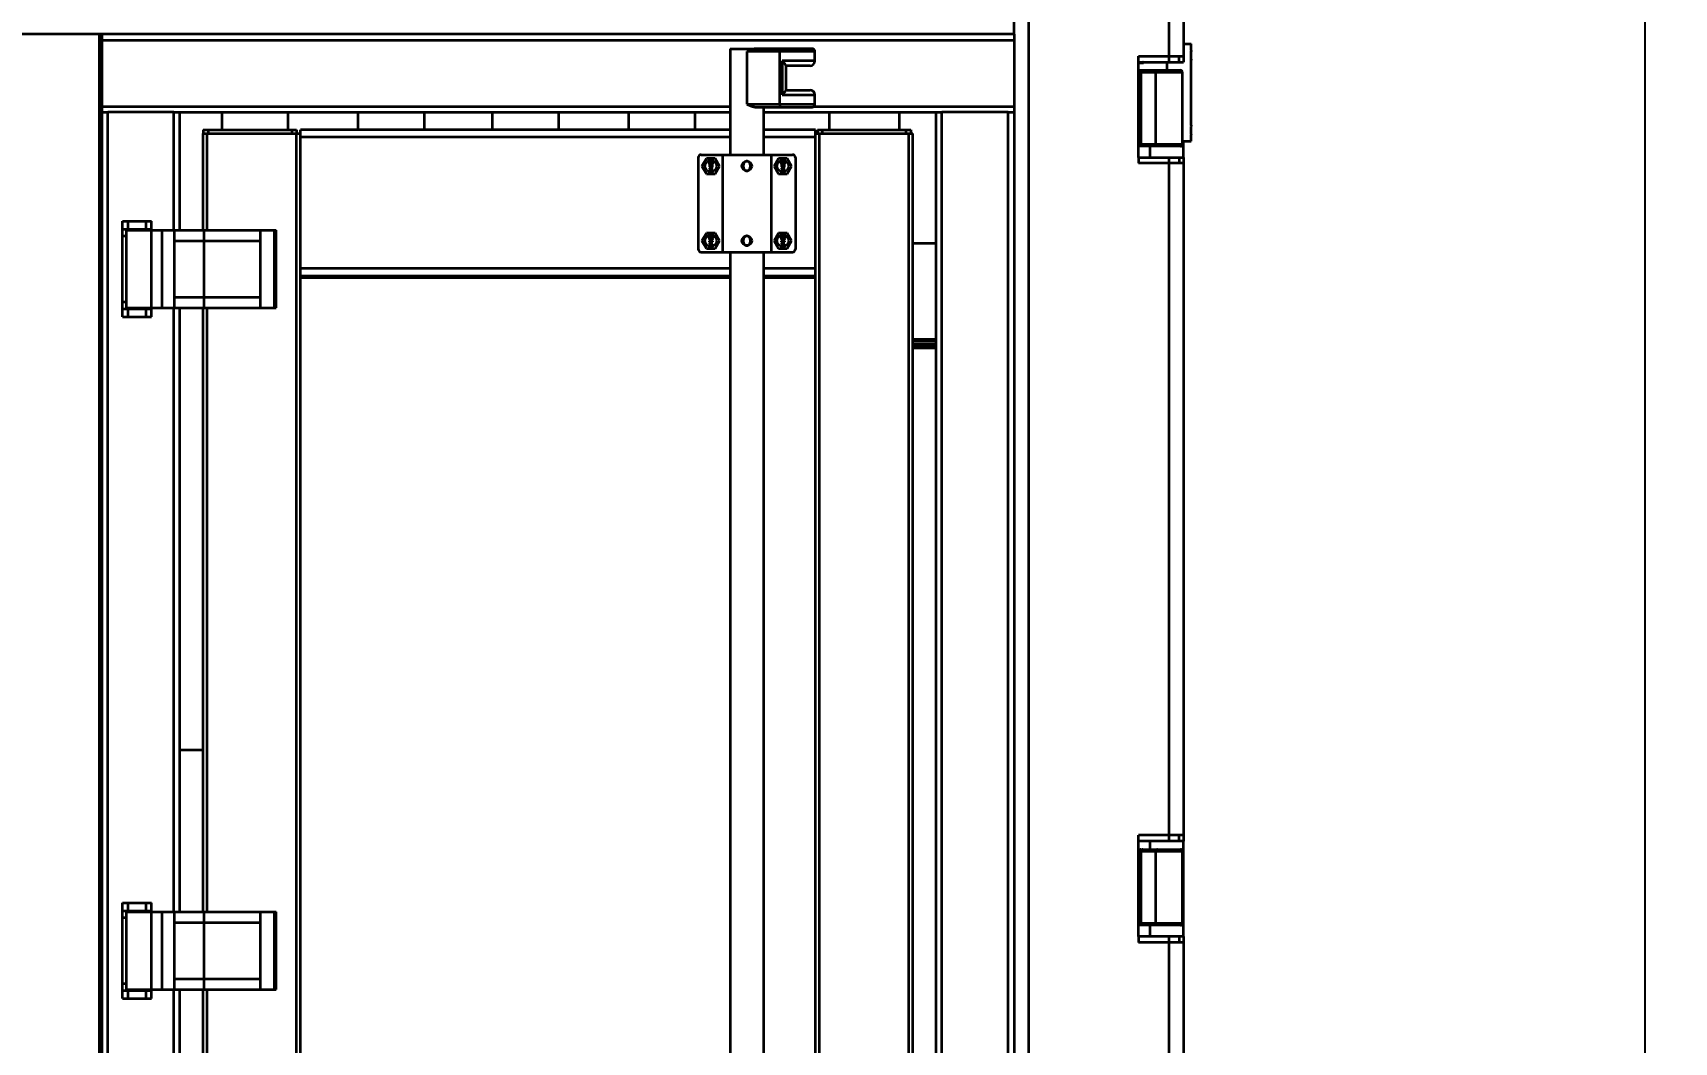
# Model space of a CAD drawing. Header units: millimetres. Extents: x 32496 to 166256, y 3504 to 23939.
# Drawn here: x 51001 to 52687, y 16687 to 17724 of the extents above; entities that cross this region are included whole.
import ezdxf

# ---------------------------------------------------------------- set-up
doc = ezdxf.new("R2010")
doc.units = ezdxf.units.MM
doc.header["$PDSIZE"] = -5
doc.layers.get('0').update_dxf_attribs({"lineweight": 35})
doc.layers.get('Defpoints').update_dxf_attribs({"lineweight": 18})
doc.styles.add('仿宋', font='simfang.ttf', dxfattribs={"width": 0.8})
doc.dimstyles.new('6倍', dxfattribs={"dimscale": 20, "dimtxt": 3.5, "dimasz": 2.5, "dimexe": 1.5, "dimexo": 0, "dimgap": 1, "dimtad": 1, "dimdec": 1, "dimdsep": 46, "dimtxsty": '仿宋', "dimblk": '_CAXARROW', "dimcen": 2.5, "dimdle": 5, "dimclrd": 4, "dimclre": 4, "dimclrt": 3, "dimadec": 0, "dimazin": 0, "dimtfac": 1, "dimtdec": 1, "dimtmove": 0, "dimatfit": 3, "dimfxl": 1, "dimtolj": 1, "dimarcsym": 0})

# ---------------------------------------------------------------- blocks, each defined once
blk = doc.blocks.new('_CAXARROW')
blk.add_hatch(color=0).paths.add_polyline_path([(0, 0), (-1, 0.125), (-1, -0.125)], flags=0)
blk = doc.blocks.new('*D5842')
at = {"color": 4, "linetype": 'Continuous', "lineweight": -2}
for p, q in [((52186.6, 17886.3), (52686.8, 17886.3)), ((52656.8, 17836.3), (52656.8, 15040.3)), ((52186.6, 14990.3), (52686.8, 14990.3))]:
    blk.add_line(p, q, dxfattribs=at)
at = {"layer": 'Defpoints', "color": 0}
for p in [(52186.6, 17886.3), (52186.6, 14990.3), (52656.8, 14990.3)]:
    blk.add_point(p, dxfattribs=at)
at = {"color": 4, "linetype": 'ByBlock', "lineweight": -2, "xscale": 50, "yscale": 50, "zscale": 50}
for p, rotation in [((52656.8, 17886.3), 90), ((52656.8, 14990.3), 270)]:
    blk.add_blockref('_CAXARROW', p, dxfattribs=dict(at, rotation=rotation))
at = {"color": 3, "insert": (52601.8, 16438.3), "char_height": 70, "attachment_point": 5, "rotation": 90, "style": '仿宋'}
blk.add_mtext('\\A1;2896', dxfattribs=at)

msp = doc.modelspace()

# ---------------------------------------------------------------- linework, layer by layer
at = {"linetype": 'Continuous'}
for p, q in [((52008.64, 17722.349), (52008.64, 17882.349)), ((52023.64, 17768.349), (52023.64, 15108.349)), ((52167.64, 17768.349), (52167.64, 17693.849)), ((52182.64, 17768.349), (52182.64, 17693.849)), ((52008.64, 17722.349), (40048.64, 17722.349)), ((51071.64, 17722.349), (50971.64, 17722.349)), ((51068.64, 17722.349), (51068.64, 15203.349)), ((51071.64, 17722.349), (51071.64, 15203.349)), ((52008.64, 17722.349), (52008.64, 15203.349)), ((51071.64, 17716.349), (52008.64, 17716.349)), ((51717.14, 17707.545), (51745.272, 17707.545)), ((51717.14, 17707.545), (51717.14, 17598.685)), ((51735.724, 17705.207), (51735.436, 17705.087)), ((51801.14, 17707.545), (51743.783, 17707.545)), ((52182.64, 17712.489), (52190.64, 17712.489)), ((52190.64, 17705.874), (52190.621, 17705.777)), ((52190.621, 17705.777), (52190.64, 17705.874)), ((52190.64, 17705.874), (52190.621, 17705.777)), ((52190.64, 17705.874), (52190.64, 17712.489)), ((51804.14, 17704.545), (51734.14, 17704.545)), ((51734.14, 17704.545), (51734.14, 17650.545)), ((51768.164, 17650.545), (51768.164, 17704.545)), ((51804.14, 17695.045), (51770.378, 17695.045)), ((51770.378, 17695.045), (51770.378, 17660.045)), ((51774.14, 17690.2), (51774.14, 17664.889)), ((51799.14, 17690.045), (51774.14, 17690.045)), ((51804.14, 17695.045), (51804.14, 17704.545)), ((52136.64, 17699.849), (52182.64, 17699.849)), ((52136.64, 17693.849), (52136.64, 17699.849)), ((52136.64, 17693.849), (52182.64, 17693.849)), ((52136.64, 17595.849), (52136.64, 17693.849)), ((52136.64, 17693.024), (52141.599, 17693.024)), ((52165.64, 17693.849), (52165.64, 17685.349)), ((52178.246, 17693.849), (52178.246, 17699.849)), ((52190.621, 17695.97), (52190.64, 17695.874)), ((52190.64, 17695.874), (52190.621, 17695.97)), ((52190.64, 17629.104), (52190.64, 17695.874)), ((52136.64, 17685.349), (52179.64, 17685.349)), ((52137.309, 17683.349), (52181.64, 17683.349)), ((52137.309, 17609.349), (52137.309, 17683.349)), ((52139.203, 17609.349), (52139.203, 17683.349)), ((52154.152, 17609.349), (52154.152, 17683.349)), ((52181.64, 17609.349), (52181.64, 17683.349)), ((51770.378, 17660.045), (51804.14, 17660.045)), ((51774.14, 17665.045), (51799.14, 17665.045)), ((51804.14, 17650.545), (51804.14, 17660.045)), ((51071.64, 17648.349), (51717.14, 17648.349)), ((51071.64, 17642.349), (51077.64, 17642.349)), ((51145.64, 17642.349), (51077.64, 17642.349)), ((51077.64, 15220.349), (51077.64, 17642.349)), ((51145.64, 17642.349), (51151.64, 17642.349)), ((51145.64, 17521.349), (51145.64, 17642.349)), ((51151.64, 17642.349), (51717.14, 17642.349)), ((51151.64, 17521.349), (51151.64, 17642.349)), ((51194.64, 17642.349), (51194.64, 17624.349)), ((51262.64, 17642.349), (51262.64, 17624.349)), ((51334.64, 17642.349), (51334.64, 17624.349)), ((51402.64, 17642.349), (51402.64, 17624.349)), ((51472.64, 17642.349), (51472.64, 17624.349)), ((51540.64, 17642.349), (51540.64, 17624.349)), ((51612.64, 17642.349), (51612.64, 17624.349)), ((51680.64, 17642.349), (51680.64, 17624.349)), ((51734.14, 17650.545), (51804.14, 17650.545)), ((51735.435, 17650.002), (51735.724, 17649.882)), ((51743.783, 17647.545), (51801.14, 17647.545)), ((51751.14, 17647.545), (51751.14, 17598.685)), ((51751.14, 17642.349), (51928.64, 17642.349)), ((51803.174, 17648.349), (52008.64, 17648.349)), ((51818.64, 17642.349), (51818.64, 17624.349)), ((51890.64, 17642.349), (51890.64, 17624.349)), ((51928.64, 17642.349), (51934.64, 17642.349)), ((51928.64, 15220.349), (51928.64, 17642.349)), ((52002.64, 17642.349), (51934.64, 17642.349)), ((51934.64, 15220.349), (51934.64, 17642.349)), ((52002.64, 17642.349), (52008.64, 17642.349)), ((52002.64, 15220.349), (52002.64, 17642.349)), ((51175.64, 17624.349), (51271.64, 17624.349)), ((51175.64, 17624.349), (51175.64, 17620.349)), ((51180.64, 17624.349), (51180.64, 17620.349)), ((51266.64, 17624.349), (51266.64, 17620.349)), ((51271.64, 17624.349), (51271.64, 17620.349)), ((51717.14, 17624.349), (51275.64, 17624.349)), ((51275.64, 17475.246), (51275.64, 17624.349)), ((51804.64, 17624.349), (51751.14, 17624.349)), ((51804.64, 17475.246), (51804.64, 17624.349)), ((51806.64, 17624.349), (51902.64, 17624.349)), ((51806.64, 17624.349), (51806.64, 17620.349)), ((51811.64, 17624.349), (51811.64, 17620.349)), ((51897.64, 17624.349), (51897.64, 17620.349)), ((51902.64, 17624.349), (51902.64, 17620.349)), ((52190.64, 17629.104), (52190.621, 17629.007)), ((52190.621, 17629.007), (52190.64, 17629.104)), ((52190.64, 17629.104), (52190.621, 17629.007)), ((51175.64, 17620.349), (51275.64, 17620.349)), ((51175.64, 17521.349), (51175.64, 17620.349)), ((51179.64, 17521.349), (51179.64, 17620.349)), ((51271.64, 15242.349), (51271.64, 17620.349)), ((51717.14, 17616.849), (51275.64, 17616.849)), ((51804.64, 17616.849), (51751.14, 17616.849)), ((51804.64, 17620.349), (51904.64, 17620.349)), ((51808.64, 15242.349), (51808.64, 17620.349)), ((51900.64, 15242.349), (51900.64, 17620.349)), ((51904.64, 15242.349), (51904.64, 17620.349)), ((52179.64, 17607.349), (52136.64, 17607.349)), ((52181.64, 17609.349), (52137.309, 17609.349)), ((52148.64, 17595.849), (52148.64, 17607.349)), ((52181.64, 17612.489), (52190.64, 17612.489)), ((52182.64, 17595.849), (52182.64, 17612.489)), ((52190.621, 17619.2), (52190.64, 17619.104)), ((52190.64, 17612.489), (52190.64, 17619.104)), ((51684.14, 17595.685), (51684.14, 17501.685)), ((51687.14, 17598.685), (51781.14, 17598.685)), ((51692.608, 17594.92), (51688.075, 17587.07)), ((51688.075, 17587.07), (51692.608, 17579.22)), ((51701.672, 17594.92), (51692.608, 17594.92)), ((51695.35, 17590.349), (51695.432, 17590.831)), ((51695.432, 17589.866), (51695.35, 17590.349)), ((51699.21, 17588.258), (51695.35, 17588.258)), ((51695.35, 17588.258), (51695.35, 17587.776)), ((51695.35, 17587.776), (51698.553, 17587.776)), ((51695.432, 17590.831), (51695.678, 17591.233)), ((51695.678, 17589.464), (51695.432, 17589.866)), ((51695.678, 17591.233), (51695.925, 17591.475)), ((51695.925, 17589.223), (51695.678, 17589.464)), ((51695.76, 17590.349), (51695.843, 17590.751)), ((51695.843, 17589.947), (51695.76, 17590.349)), ((51695.843, 17590.751), (51696.007, 17590.992)), ((51696.007, 17589.706), (51695.843, 17589.947)), ((51695.925, 17591.475), (51696.253, 17591.636)), ((51696.253, 17589.062), (51695.925, 17589.223)), ((51696.007, 17590.992), (51696.5, 17591.314)), ((51696.5, 17589.384), (51696.007, 17589.706)), ((51696.253, 17591.636), (51696.5, 17591.716)), ((51696.5, 17588.982), (51696.253, 17589.062)), ((51696.5, 17591.716), (51696.91, 17591.796)), ((51696.5, 17591.314), (51696.992, 17591.394)), ((51696.992, 17589.303), (51696.5, 17589.384)), ((51696.91, 17588.901), (51696.5, 17588.982)), ((51696.91, 17591.796), (51697.649, 17591.796)), ((51697.649, 17588.901), (51696.91, 17588.901)), ((51696.992, 17591.394), (51697.567, 17591.394)), ((51697.567, 17589.303), (51696.992, 17589.303)), ((51697.567, 17591.394), (51698.06, 17591.314)), ((51698.06, 17589.384), (51697.567, 17589.303)), ((51697.649, 17591.796), (51698.06, 17591.716)), ((51698.06, 17588.982), (51697.649, 17588.901)), ((51698.553, 17587.776), (51697.978, 17587.293)), ((51697.978, 17587.293), (51698.635, 17587.293)), ((51698.06, 17591.716), (51698.306, 17591.636)), ((51698.06, 17591.314), (51698.553, 17590.992)), ((51698.553, 17589.706), (51698.06, 17589.384)), ((51698.306, 17589.062), (51698.06, 17588.982)), ((51698.306, 17591.636), (51698.635, 17591.475)), ((51698.635, 17589.223), (51698.306, 17589.062)), ((51698.553, 17590.992), (51698.717, 17590.751)), ((51698.717, 17589.947), (51698.553, 17589.706)), ((51698.635, 17591.475), (51698.881, 17591.233)), ((51698.881, 17589.464), (51698.635, 17589.223)), ((51698.635, 17587.293), (51699.21, 17587.776)), ((51698.717, 17590.751), (51698.799, 17590.349)), ((51698.799, 17590.349), (51698.717, 17589.947)), ((51698.881, 17591.233), (51699.128, 17590.831)), ((51699.128, 17589.866), (51698.881, 17589.464)), ((51699.128, 17590.831), (51699.21, 17590.349)), ((51699.21, 17590.349), (51699.128, 17589.866)), ((51699.21, 17587.776), (51699.21, 17588.258)), ((51706.204, 17587.07), (51701.672, 17594.92)), ((51701.672, 17579.22), (51706.204, 17587.07)), ((51709.14, 17598.685), (51709.14, 17498.685)), ((51729.14, 17587.07), (51730.34, 17587.07)), ((51739.14, 17587.07), (51737.94, 17587.07)), ((51759.14, 17598.685), (51759.14, 17498.685)), ((51766.608, 17594.92), (51762.075, 17587.07)), ((51762.075, 17587.07), (51766.608, 17579.22)), ((51775.672, 17594.92), (51766.608, 17594.92)), ((51769.35, 17590.349), (51769.432, 17590.831)), ((51769.432, 17589.866), (51769.35, 17590.349)), ((51773.21, 17588.258), (51769.35, 17588.258)), ((51769.35, 17588.258), (51769.35, 17587.776)), ((51769.35, 17587.776), (51772.553, 17587.776)), ((51769.432, 17590.831), (51769.678, 17591.233)), ((51769.678, 17589.464), (51769.432, 17589.866)), ((51769.678, 17591.233), (51769.925, 17591.475)), ((51769.925, 17589.223), (51769.678, 17589.464)), ((51769.76, 17590.349), (51769.843, 17590.751)), ((51769.843, 17589.947), (51769.76, 17590.349)), ((51769.843, 17590.751), (51770.007, 17590.992)), ((51770.007, 17589.706), (51769.843, 17589.947)), ((51769.925, 17591.475), (51770.253, 17591.636)), ((51770.253, 17589.062), (51769.925, 17589.223)), ((51770.007, 17590.992), (51770.5, 17591.314)), ((51770.5, 17589.384), (51770.007, 17589.706)), ((51770.253, 17591.636), (51770.5, 17591.716)), ((51770.5, 17588.982), (51770.253, 17589.062)), ((51770.5, 17591.716), (51770.91, 17591.796)), ((51770.5, 17591.314), (51770.992, 17591.394)), ((51770.992, 17589.303), (51770.5, 17589.384)), ((51770.91, 17588.901), (51770.5, 17588.982)), ((51770.91, 17591.796), (51771.649, 17591.796)), ((51771.649, 17588.901), (51770.91, 17588.901)), ((51770.992, 17591.394), (51771.567, 17591.394)), ((51771.567, 17589.303), (51770.992, 17589.303)), ((51771.567, 17591.394), (51772.06, 17591.314)), ((51772.06, 17589.384), (51771.567, 17589.303)), ((51771.649, 17591.796), (51772.06, 17591.716)), ((51772.06, 17588.982), (51771.649, 17588.901)), ((51772.553, 17587.776), (51771.978, 17587.293)), ((51771.978, 17587.293), (51772.635, 17587.293)), ((51772.06, 17591.716), (51772.306, 17591.636)), ((51772.06, 17591.314), (51772.553, 17590.992)), ((51772.553, 17589.706), (51772.06, 17589.384)), ((51772.306, 17589.062), (51772.06, 17588.982)), ((51772.306, 17591.636), (51772.635, 17591.475)), ((51772.635, 17589.223), (51772.306, 17589.062)), ((51772.553, 17590.992), (51772.717, 17590.751)), ((51772.717, 17589.947), (51772.553, 17589.706)), ((51772.635, 17591.475), (51772.881, 17591.233)), ((51772.881, 17589.464), (51772.635, 17589.223)), ((51772.635, 17587.293), (51773.21, 17587.776)), ((51772.717, 17590.751), (51772.799, 17590.349)), ((51772.799, 17590.349), (51772.717, 17589.947)), ((51772.881, 17591.233), (51773.128, 17590.831)), ((51773.128, 17589.866), (51772.881, 17589.464)), ((51773.128, 17590.831), (51773.21, 17590.349)), ((51773.21, 17590.349), (51773.128, 17589.866)), ((51773.21, 17587.776), (51773.21, 17588.258)), ((51780.204, 17587.07), (51775.672, 17594.92)), ((51775.672, 17579.22), (51780.204, 17587.07)), ((51784.14, 17595.685), (51784.14, 17501.685)), ((52136.64, 17595.849), (52182.64, 17595.849)), ((52136.64, 17595.849), (52136.64, 17589.849)), ((52182.64, 17589.849), (52136.64, 17589.849)), ((52167.64, 17595.849), (52167.64, 16893.849)), ((52178.246, 17595.849), (52178.246, 17589.849)), ((52182.64, 17595.849), (52182.64, 16893.849)), ((51692.608, 17579.22), (51701.672, 17579.22)), ((51699.21, 17586.65), (51695.35, 17586.65)), ((51695.35, 17586.65), (51695.35, 17586.167)), ((51698.388, 17586.167), (51695.35, 17585.041)), ((51695.35, 17586.167), (51698.388, 17586.167)), ((51695.35, 17585.041), (51695.35, 17584.398)), ((51695.35, 17584.398), (51698.388, 17583.272)), ((51698.388, 17583.272), (51695.35, 17583.272)), ((51695.35, 17583.272), (51695.35, 17582.79)), ((51695.35, 17582.79), (51699.21, 17582.79)), ((51695.76, 17584.72), (51699.21, 17585.926)), ((51699.21, 17583.513), (51695.76, 17584.72)), ((51699.21, 17585.926), (51699.21, 17586.65)), ((51699.21, 17582.79), (51699.21, 17583.513)), ((51766.608, 17579.22), (51775.672, 17579.22)), ((51773.21, 17586.65), (51769.35, 17586.65)), ((51769.35, 17586.65), (51769.35, 17586.167)), ((51772.388, 17586.167), (51769.35, 17585.041)), ((51769.35, 17586.167), (51772.388, 17586.167)), ((51769.35, 17585.041), (51769.35, 17584.398)), ((51769.35, 17584.398), (51772.388, 17583.272)), ((51772.388, 17583.272), (51769.35, 17583.272)), ((51769.35, 17583.272), (51769.35, 17582.79)), ((51769.35, 17582.79), (51773.21, 17582.79)), ((51769.76, 17584.72), (51773.21, 17585.926)), ((51773.21, 17583.513), (51769.76, 17584.72)), ((51773.21, 17585.926), (51773.21, 17586.65)), ((51773.21, 17582.79), (51773.21, 17583.513)), ((51092.64, 17530.349), (51122.64, 17530.349)), ((51092.64, 17432.349), (51092.64, 17530.349)), ((51092.64, 17522.349), (51122.64, 17522.349)), ((51096.64, 17521.349), (51250.64, 17521.349)), ((51096.64, 17521.349), (51096.64, 17441.349)), ((51098.64, 17522.349), (51098.64, 17530.349)), ((51116.64, 17530.349), (51116.64, 17522.349)), ((51122.64, 17521.349), (51122.64, 17530.349)), ((51122.671, 17441.349), (51122.671, 17521.349)), ((51133.278, 17521.349), (51133.278, 17441.349)), ((51146.169, 17510.349), (51146.169, 17521.349)), ((51176.64, 17510.349), (51176.64, 17521.349)), ((51234.64, 17441.349), (51234.64, 17521.349)), ((51248.64, 17521.349), (51248.64, 17441.349)), ((51250.64, 17441.349), (51250.64, 17521.349)), ((51092.64, 17515.349), (51096.64, 17515.349)), ((51146.169, 17510.349), (51234.64, 17510.349)), ((51146.169, 17452.349), (51146.169, 17510.349)), ((51176.418, 17510.349), (51176.418, 17452.349)), ((51234.203, 17510.349), (51234.203, 17452.349)), ((51692.608, 17518.15), (51688.075, 17510.3)), ((51688.075, 17510.3), (51692.608, 17502.45)), ((51701.672, 17518.15), (51692.608, 17518.15)), ((51695.35, 17513.579), (51695.432, 17514.061)), ((51695.432, 17513.096), (51695.35, 17513.579)), ((51699.21, 17511.488), (51695.35, 17511.488)), ((51695.35, 17511.488), (51695.35, 17511.006)), ((51695.35, 17511.006), (51698.553, 17511.006)), ((51699.21, 17509.88), (51695.35, 17509.88)), ((51695.35, 17509.88), (51695.35, 17509.397)), ((51698.388, 17509.397), (51695.35, 17508.271)), ((51695.35, 17509.397), (51698.388, 17509.397)), ((51695.35, 17508.271), (51695.35, 17507.628)), ((51695.35, 17507.628), (51698.388, 17506.502)), ((51698.388, 17506.502), (51695.35, 17506.502)), ((51695.35, 17506.502), (51695.35, 17506.02)), ((51695.35, 17506.02), (51699.21, 17506.02)), ((51695.432, 17514.061), (51695.678, 17514.463)), ((51695.678, 17512.694), (51695.432, 17513.096)), ((51695.678, 17514.463), (51695.925, 17514.705)), ((51695.925, 17512.453), (51695.678, 17512.694)), ((51695.76, 17513.579), (51695.843, 17513.981)), ((51695.843, 17513.177), (51695.76, 17513.579)), ((51695.76, 17507.95), (51699.21, 17509.156)), ((51699.21, 17506.743), (51695.76, 17507.95)), ((51695.843, 17513.981), (51696.007, 17514.222)), ((51696.007, 17512.936), (51695.843, 17513.177)), ((51695.925, 17514.705), (51696.253, 17514.866)), ((51696.253, 17512.292), (51695.925, 17512.453)), ((51696.007, 17514.222), (51696.5, 17514.544)), ((51696.5, 17512.614), (51696.007, 17512.936)), ((51696.253, 17514.866), (51696.5, 17514.946)), ((51696.5, 17512.212), (51696.253, 17512.292)), ((51696.5, 17514.946), (51696.91, 17515.026)), ((51696.5, 17514.544), (51696.992, 17514.624)), ((51696.992, 17512.533), (51696.5, 17512.614)), ((51696.91, 17512.131), (51696.5, 17512.212)), ((51696.91, 17515.026), (51697.649, 17515.026)), ((51697.649, 17512.131), (51696.91, 17512.131)), ((51696.992, 17514.624), (51697.567, 17514.624)), ((51697.567, 17512.533), (51696.992, 17512.533)), ((51697.567, 17514.624), (51698.06, 17514.544)), ((51698.06, 17512.614), (51697.567, 17512.533)), ((51697.649, 17515.026), (51698.06, 17514.946)), ((51698.06, 17512.212), (51697.649, 17512.131)), ((51698.553, 17511.006), (51697.978, 17510.523)), ((51697.978, 17510.523), (51698.635, 17510.523)), ((51698.06, 17514.946), (51698.306, 17514.866)), ((51698.06, 17514.544), (51698.553, 17514.222)), ((51698.553, 17512.936), (51698.06, 17512.614)), ((51698.306, 17512.292), (51698.06, 17512.212)), ((51698.306, 17514.866), (51698.635, 17514.705)), ((51698.635, 17512.453), (51698.306, 17512.292)), ((51698.553, 17514.222), (51698.717, 17513.981)), ((51698.717, 17513.177), (51698.553, 17512.936)), ((51698.635, 17514.705), (51698.881, 17514.463)), ((51698.881, 17512.694), (51698.635, 17512.453)), ((51698.635, 17510.523), (51699.21, 17511.006)), ((51698.717, 17513.981), (51698.799, 17513.579)), ((51698.799, 17513.579), (51698.717, 17513.177)), ((51698.881, 17514.463), (51699.128, 17514.061)), ((51699.128, 17513.096), (51698.881, 17512.694)), ((51699.128, 17514.061), (51699.21, 17513.579)), ((51699.21, 17513.579), (51699.128, 17513.096)), ((51699.21, 17511.006), (51699.21, 17511.488)), ((51699.21, 17509.156), (51699.21, 17509.88)), ((51699.21, 17506.02), (51699.21, 17506.743)), ((51706.204, 17510.3), (51701.672, 17518.15)), ((51701.672, 17502.45), (51706.204, 17510.3)), ((51729.14, 17510.3), (51730.34, 17510.3)), ((51739.14, 17510.3), (51737.94, 17510.3)), ((51766.608, 17518.15), (51762.075, 17510.3)), ((51762.075, 17510.3), (51766.608, 17502.45)), ((51775.672, 17518.15), (51766.608, 17518.15)), ((51769.35, 17513.579), (51769.432, 17514.061)), ((51769.432, 17513.096), (51769.35, 17513.579)), ((51773.21, 17511.488), (51769.35, 17511.488)), ((51769.35, 17511.488), (51769.35, 17511.006)), ((51769.35, 17511.006), (51772.553, 17511.006)), ((51773.21, 17509.88), (51769.35, 17509.88)), ((51769.35, 17509.88), (51769.35, 17509.397)), ((51772.388, 17509.397), (51769.35, 17508.271)), ((51769.35, 17509.397), (51772.388, 17509.397)), ((51769.35, 17508.271), (51769.35, 17507.628)), ((51769.35, 17507.628), (51772.388, 17506.502)), ((51772.388, 17506.502), (51769.35, 17506.502)), ((51769.35, 17506.502), (51769.35, 17506.02)), ((51769.35, 17506.02), (51773.21, 17506.02)), ((51769.432, 17514.061), (51769.678, 17514.463)), ((51769.678, 17512.694), (51769.432, 17513.096)), ((51769.678, 17514.463), (51769.925, 17514.705)), ((51769.925, 17512.453), (51769.678, 17512.694)), ((51769.76, 17513.579), (51769.843, 17513.981)), ((51769.843, 17513.177), (51769.76, 17513.579)), ((51769.76, 17507.95), (51773.21, 17509.156)), ((51773.21, 17506.743), (51769.76, 17507.95)), ((51769.843, 17513.981), (51770.007, 17514.222)), ((51770.007, 17512.936), (51769.843, 17513.177)), ((51769.925, 17514.705), (51770.253, 17514.866)), ((51770.253, 17512.292), (51769.925, 17512.453)), ((51770.007, 17514.222), (51770.5, 17514.544)), ((51770.5, 17512.614), (51770.007, 17512.936)), ((51770.253, 17514.866), (51770.5, 17514.946)), ((51770.5, 17512.212), (51770.253, 17512.292)), ((51770.5, 17514.946), (51770.91, 17515.026)), ((51770.5, 17514.544), (51770.992, 17514.624)), ((51770.992, 17512.533), (51770.5, 17512.614)), ((51770.91, 17512.131), (51770.5, 17512.212)), ((51770.91, 17515.026), (51771.649, 17515.026)), ((51771.649, 17512.131), (51770.91, 17512.131)), ((51770.992, 17514.624), (51771.567, 17514.624)), ((51771.567, 17512.533), (51770.992, 17512.533)), ((51771.567, 17514.624), (51772.06, 17514.544)), ((51772.06, 17512.614), (51771.567, 17512.533)), ((51771.649, 17515.026), (51772.06, 17514.946)), ((51772.06, 17512.212), (51771.649, 17512.131)), ((51772.553, 17511.006), (51771.978, 17510.523)), ((51771.978, 17510.523), (51772.635, 17510.523)), ((51772.06, 17514.946), (51772.306, 17514.866)), ((51772.06, 17514.544), (51772.553, 17514.222)), ((51772.553, 17512.936), (51772.06, 17512.614)), ((51772.306, 17512.292), (51772.06, 17512.212)), ((51772.306, 17514.866), (51772.635, 17514.705)), ((51772.635, 17512.453), (51772.306, 17512.292)), ((51772.553, 17514.222), (51772.717, 17513.981)), ((51772.717, 17513.177), (51772.553, 17512.936)), ((51772.635, 17514.705), (51772.881, 17514.463)), ((51772.881, 17512.694), (51772.635, 17512.453)), ((51772.635, 17510.523), (51773.21, 17511.006)), ((51772.717, 17513.981), (51772.799, 17513.579)), ((51772.799, 17513.579), (51772.717, 17513.177)), ((51772.881, 17514.463), (51773.128, 17514.061)), ((51773.128, 17513.096), (51772.881, 17512.694)), ((51773.128, 17514.061), (51773.21, 17513.579)), ((51773.21, 17513.579), (51773.128, 17513.096)), ((51773.21, 17511.006), (51773.21, 17511.488)), ((51773.21, 17509.156), (51773.21, 17509.88)), ((51773.21, 17506.02), (51773.21, 17506.743)), ((51780.204, 17510.3), (51775.672, 17518.15)), ((51775.672, 17502.45), (51780.204, 17510.3)), ((51928.64, 17507.349), (51904.64, 17507.349)), ((51687.14, 17498.685), (51781.14, 17498.685)), ((51692.608, 17502.45), (51701.672, 17502.45)), ((51717.14, 17498.685), (51717.14, 16407.545)), ((51751.14, 17498.685), (51751.14, 16407.545)), ((51766.608, 17502.45), (51775.672, 17502.45)), ((51717.14, 17481.849), (51275.64, 17481.849)), ((51275.64, 17474.349), (51275.64, 17475.246)), ((51275.64, 17474.349), (51717.14, 17474.349)), ((51275.64, 15388.349), (51275.64, 17474.349)), ((51275.64, 17472.549), (51717.14, 17472.549)), ((51804.64, 17481.849), (51751.14, 17481.849)), ((51751.14, 17474.349), (51804.64, 17474.349)), ((51751.14, 17472.549), (51804.64, 17472.549)), ((51804.64, 17474.349), (51804.64, 17475.246)), ((51804.64, 15388.349), (51804.64, 17474.349)), ((51146.169, 17452.349), (51234.64, 17452.349)), ((51146.169, 17441.349), (51146.169, 17452.349)), ((51176.64, 17441.349), (51176.64, 17452.349)), ((51096.64, 17447.349), (51092.64, 17447.349)), ((51092.64, 17440.349), (51122.64, 17440.349)), ((51096.64, 17441.349), (51250.64, 17441.349)), ((51098.64, 17432.349), (51098.64, 17440.349)), ((51116.64, 17440.349), (51116.64, 17432.349)), ((51122.64, 17432.349), (51122.64, 17441.349)), ((51145.64, 16821.349), (51145.64, 17441.349)), ((51151.64, 16821.349), (51151.64, 17441.349)), ((51175.64, 16821.349), (51175.64, 17441.349)), ((51179.64, 16821.349), (51179.64, 17441.349)), ((51092.64, 17432.349), (51122.64, 17432.349)), ((51928.64, 17408.849), (51904.64, 17408.849)), ((51928.64, 17407.349), (51904.64, 17407.349)), ((51928.64, 17404.149), (51904.64, 17404.149)), ((51904.64, 17402.349), (51928.64, 17402.349)), ((51928.64, 17399.949), (51904.64, 17399.949)), ((51175.64, 16987.349), (51151.64, 16987.349)), ((52182.64, 16899.849), (52136.64, 16899.849)), ((52136.64, 16893.849), (52136.64, 16899.849)), ((52178.246, 16893.849), (52178.246, 16899.849)), ((52182.64, 16893.849), (52136.64, 16893.849)), ((52136.64, 16795.849), (52136.64, 16893.849)), ((52136.64, 16885.349), (52179.64, 16885.349)), ((52137.309, 16883.349), (52181.64, 16883.349)), ((52137.309, 16809.349), (52137.309, 16883.349)), ((52139.203, 16809.349), (52139.203, 16883.349)), ((52148.64, 16885.349), (52148.64, 16893.849)), ((52154.152, 16809.349), (52154.152, 16883.349)), ((52181.64, 16809.349), (52181.64, 16883.349)), ((52182.64, 16795.849), (52182.64, 16893.849)), ((51092.64, 16830.349), (51122.64, 16830.349)), ((51092.64, 16732.349), (51092.64, 16830.349)), ((51098.64, 16822.349), (51098.64, 16830.349)), ((51116.64, 16830.349), (51116.64, 16822.349)), ((51122.64, 16821.349), (51122.64, 16830.349)), ((51092.64, 16822.349), (51122.64, 16822.349)), ((51092.64, 16815.349), (51096.64, 16815.349)), ((51096.64, 16821.349), (51250.64, 16821.349)), ((51096.64, 16821.349), (51096.64, 16741.349)), ((51122.671, 16741.349), (51122.671, 16821.349)), ((51133.278, 16821.349), (51133.278, 16741.349)), ((51146.169, 16810.349), (51146.169, 16821.349)), ((51176.64, 16810.349), (51176.64, 16821.349)), ((51234.64, 16741.349), (51234.64, 16821.349)), ((51248.64, 16821.349), (51248.64, 16741.349)), ((51250.64, 16741.349), (51250.64, 16821.349)), ((51146.169, 16810.349), (51234.64, 16810.349)), ((51146.169, 16752.349), (51146.169, 16810.349)), ((51176.418, 16810.349), (51176.418, 16752.349)), ((51234.203, 16810.349), (51234.203, 16752.349)), ((52179.64, 16807.349), (52136.64, 16807.349)), ((52182.64, 16795.849), (52136.64, 16795.849)), ((52136.64, 16795.849), (52136.64, 16789.849)), ((52181.64, 16809.349), (52137.309, 16809.349)), ((52148.64, 16795.849), (52148.64, 16807.349)), ((52167.64, 16795.849), (52167.64, 16093.849)), ((52178.246, 16795.849), (52178.246, 16789.849)), ((52182.64, 16795.849), (52182.64, 16093.849)), ((52182.64, 16789.849), (52136.64, 16789.849)), ((51096.64, 16747.349), (51092.64, 16747.349)), ((51146.169, 16752.349), (51234.64, 16752.349)), ((51146.169, 16741.349), (51146.169, 16752.349)), ((51176.64, 16741.349), (51176.64, 16752.349)), ((51092.64, 16740.349), (51122.64, 16740.349)), ((51092.64, 16732.349), (51122.64, 16732.349)), ((51096.64, 16741.349), (51250.64, 16741.349)), ((51098.64, 16732.349), (51098.64, 16740.349)), ((51116.64, 16740.349), (51116.64, 16732.349)), ((51122.64, 16732.349), (51122.64, 16741.349)), ((51145.64, 16121.349), (51145.64, 16741.349)), ((51151.64, 16121.349), (51151.64, 16741.349)), ((51175.64, 16121.349), (51175.64, 16741.349)), ((51179.64, 16121.349), (51179.64, 16741.349))]:
    msp.add_line(p, q, dxfattribs=at)
for centre, radius in [((51697.14, 17587.07), 6.055), ((51734.14, 17587.07), 5), ((51771.14, 17587.07), 6.055), ((51697.14, 17510.3), 6.055), ((51734.14, 17510.3), 5), ((51771.14, 17510.3), 6.055)]:
    msp.add_circle(centre, radius, dxfattribs=at)
for centre, radius, start, end in [((51882.861, 17351.126), 383.436, 112.611717, 112.821724), ((51767.576, 17628.991), 82.602, 111.66374, 111.907827), ((51754.858, 17661.753), 47.457, 110.207585, 110.396207), ((51749.198, 17677.798), 30.442, 108.011666, 108.317547), ((51745.922, 17688.688), 19.069, 104.359, 105.090053), ((51744.247, 17696.294), 11.277, 98.622006, 99.52621), ((51801.14, 17704.545), 3, 0, 90), ((51799.14, 17695.045), 5, 270, 0), ((52137.166, 17695.064), 4.88, 335.289549, 345.546147), ((52179.64, 17683.349), 2, 0, 90), ((51799.14, 17660.045), 5, 0, 90), ((51883.039, 18004.388), 383.896, 247.178342, 247.387917), ((51767.378, 17725.604), 82.07, 248.090672, 248.336517), ((51754.749, 17693.044), 47.145, 249.601673, 249.793339), ((51749.138, 17677.109), 30.251, 251.679371, 251.987326), ((51745.871, 17666.21), 18.87, 254.904844, 255.645581), ((51744.226, 17658.668), 11.149, 260.46646, 261.383048), ((51801.14, 17650.545), 3, 270, 0), ((52179.64, 17609.349), 2, 270, 0), ((51687.14, 17595.685), 3, 90, 180), ((51781.14, 17595.685), 3, 0, 90), ((51687.14, 17501.685), 3, 180, 270), ((51781.14, 17501.685), 3, 270, 0), ((52179.64, 16883.349), 2, 0, 90), ((52179.64, 16809.349), 2, 270, 0)]:
    msp.add_arc(centre, radius, start, end, dxfattribs=at)
for points, knots in [([(51736.756, 17705.628), (51736.67, 17705.594), (51736.326, 17705.455), (51735.982, 17705.314), (51735.724, 17705.207)], [0, 0, 0, 0, 0.24935078, 1, 1, 1, 1]), ([(51738.319, 17706.235), (51738.216, 17706.197), (51737.802, 17706.042), (51737.391, 17705.881), (51737.083, 17705.759)], [0, 0, 0, 0, 0.24861911, 1, 1, 1, 1]), ([(51739.631, 17706.698), (51739.534, 17706.666), (51739.144, 17706.535), (51738.756, 17706.396), (51738.465, 17706.289)], [0, 0, 0, 0, 0.24805607, 1, 1, 1, 1]), ([(51740.958, 17707.099), (51740.861, 17707.073), (51740.467, 17706.964), (51740.077, 17706.844), (51739.785, 17706.749)], [0, 0, 0, 0, 0.24722023, 1, 1, 1, 1]), ([(51742.38, 17707.416), (51742.282, 17707.4), (51741.884, 17707.327), (51741.489, 17707.237), (51741.193, 17707.161)], [0, 0, 0, 0, 0.24613078, 1, 1, 1, 1]), ([(51743.783, 17707.545), (51743.683, 17707.545), (51743.272, 17707.535), (51742.863, 17707.491), (51742.556, 17707.444)], [0, 0, 0, 0, 0.24454316, 1, 1, 1, 1]), ([(51768.164, 17704.545), (51768.164, 17704.929), (51768.151, 17705.487), (51768.104, 17706.195), (51768.059, 17706.644), (51768.011, 17706.97), (51767.967, 17707.185), (51767.934, 17707.31), (51767.9, 17707.41), (51767.863, 17707.49), (51767.818, 17707.545), (51767.787, 17707.545)], [0, 0, 0, 0, 0.37581421, 0.54555316, 0.6944893, 0.81721036, 0.86741656, 0.90965991, 0.94373434, 0.96967611, 1, 1, 1, 1]), ([(52190.621, 17705.777), (52190.588, 17705.612), (52190.346, 17704.315), (52190.2, 17702.999), (52190.154, 17701.849)], [0, 0, 0, 0, 0.1275619, 1, 1, 1, 1]), ([(51774.14, 17690.2), (51774.14, 17690.25), (51774.115, 17690.366), (51774.041, 17690.551), (51773.927, 17690.77), (51773.715, 17691.121), (51773.376, 17691.608), (51772.894, 17692.233), (51772.338, 17692.903), (51771.725, 17693.604), (51771.068, 17694.323), (51770.611, 17694.803), (51770.378, 17695.045)], [0, 0, 0, 0, 0.02409787, 0.05654549, 0.09679779, 0.14399434, 0.2555131, 0.38472713, 0.52685107, 0.67841314, 0.83681684, 1, 1, 1, 1]), ([(52141.15, 17693.849), (52141.126, 17693.778), (52141.026, 17693.497), (52140.905, 17693.223), (52140.802, 17693.024)], [0, 0, 0, 0, 0.24883349, 1, 1, 1, 1]), ([(52190.154, 17701.849), (52190.151, 17701.768), (52190.139, 17701.443), (52190.135, 17701.118), (52190.135, 17700.874)], [0, 0, 0, 0, 0.24707359, 1, 1, 1, 1]), ([(52190.135, 17700.874), (52190.135, 17700.791), (52190.136, 17700.466), (52190.144, 17700.141), (52190.154, 17699.899)], [0, 0, 0, 0, 0.25329481, 1, 1, 1, 1]), ([(52190.154, 17699.899), (52190.172, 17699.437), (52190.262, 17698.12), (52190.455, 17696.812), (52190.621, 17695.97)], [0, 0, 0, 0, 0.34999204, 1, 1, 1, 1]), ([(52138.857, 17685.349), (52138.653, 17685.349), (52138.222, 17685.233), (52137.713, 17684.77), (52137.384, 17684.112), (52137.309, 17683.607), (52137.309, 17683.349)], [0, 0, 0, 0, 0.22003924, 0.45867285, 0.72140076, 1, 1, 1, 1]), ([(52141.13, 17685.349), (52140.879, 17685.349), (52140.369, 17685.243), (52139.728, 17684.795), (52139.302, 17684.131), (52139.203, 17683.608), (52139.203, 17683.349)], [0, 0, 0, 0, 0.24571076, 0.49391374, 0.74567912, 1, 1, 1, 1]), ([(52156.079, 17685.349), (52155.828, 17685.349), (52155.318, 17685.243), (52154.677, 17684.795), (52154.251, 17684.131), (52154.152, 17683.608), (52154.152, 17683.349)], [0, 0, 0, 0, 0.24571076, 0.49391374, 0.74567912, 1, 1, 1, 1]), ([(51774.14, 17664.889), (51774.14, 17664.839), (51774.115, 17664.724), (51774.041, 17664.539), (51773.927, 17664.319), (51773.715, 17663.968), (51773.376, 17663.481), (51772.894, 17662.857), (51772.338, 17662.186), (51771.725, 17661.485), (51771.068, 17660.766), (51770.611, 17660.286), (51770.378, 17660.045)], [0, 0, 0, 0, 0.02409787, 0.05654549, 0.09679779, 0.14399434, 0.2555131, 0.38472713, 0.52685107, 0.67841314, 0.83681684, 1, 1, 1, 1]), ([(51735.724, 17649.882), (51735.81, 17649.847), (51736.153, 17649.705), (51736.497, 17649.565), (51736.755, 17649.462)], [0, 0, 0, 0, 0.25059531, 1, 1, 1, 1]), ([(51737.082, 17649.331), (51737.185, 17649.29), (51737.595, 17649.128), (51738.007, 17648.97), (51738.317, 17648.855)], [0, 0, 0, 0, 0.25129814, 1, 1, 1, 1]), ([(51738.465, 17648.8), (51738.562, 17648.764), (51738.949, 17648.624), (51739.337, 17648.488), (51739.63, 17648.392)], [0, 0, 0, 0, 0.25185762, 1, 1, 1, 1]), ([(51739.784, 17648.341), (51739.882, 17648.309), (51740.271, 17648.185), (51740.662, 17648.07), (51740.957, 17647.99)], [0, 0, 0, 0, 0.25267283, 1, 1, 1, 1]), ([(51741.193, 17647.928), (51741.292, 17647.903), (51741.685, 17647.806), (51742.082, 17647.723), (51742.38, 17647.673)], [0, 0, 0, 0, 0.25384974, 1, 1, 1, 1]), ([(51742.556, 17647.645), (51742.66, 17647.63), (51743.067, 17647.574), (51743.478, 17647.545), (51743.783, 17647.545)], [0, 0, 0, 0, 0.25534131, 1, 1, 1, 1]), ([(51768.164, 17650.545), (51768.164, 17650.161), (51768.151, 17649.603), (51768.104, 17648.894), (51768.059, 17648.445), (51768.011, 17648.12), (51767.967, 17647.904), (51767.934, 17647.779), (51767.9, 17647.679), (51767.863, 17647.599), (51767.818, 17647.545), (51767.787, 17647.545)], [0, 0, 0, 0, 0.37581421, 0.54555316, 0.6944893, 0.81721036, 0.86741656, 0.90965991, 0.94373434, 0.96967611, 1, 1, 1, 1]), ([(52190.154, 17625.079), (52190.151, 17624.998), (52190.139, 17624.673), (52190.135, 17624.348), (52190.135, 17624.104)], [0, 0, 0, 0, 0.24707359, 1, 1, 1, 1]), ([(52190.135, 17624.104), (52190.135, 17624.021), (52190.136, 17623.696), (52190.144, 17623.371), (52190.154, 17623.129)], [0, 0, 0, 0, 0.25329481, 1, 1, 1, 1]), ([(52190.621, 17629.007), (52190.588, 17628.842), (52190.346, 17627.545), (52190.2, 17626.229), (52190.154, 17625.079)], [0, 0, 0, 0, 0.1275619, 1, 1, 1, 1]), ([(52190.154, 17623.129), (52190.172, 17622.667), (52190.262, 17621.35), (52190.455, 17620.042), (52190.621, 17619.2)], [0, 0, 0, 0, 0.34999204, 1, 1, 1, 1]), ([(52138.857, 17607.349), (52138.653, 17607.349), (52138.222, 17607.465), (52137.713, 17607.927), (52137.384, 17608.585), (52137.309, 17609.09), (52137.309, 17609.349)], [0, 0, 0, 0, 0.22003925, 0.45867285, 0.72140076, 1, 1, 1, 1]), ([(52141.13, 17607.349), (52140.879, 17607.349), (52140.369, 17607.454), (52139.728, 17607.902), (52139.302, 17608.566), (52139.203, 17609.089), (52139.203, 17609.349)], [0, 0, 0, 0, 0.24571076, 0.49391374, 0.74567912, 1, 1, 1, 1]), ([(52156.079, 17607.349), (52155.828, 17607.349), (52155.318, 17607.454), (52154.677, 17607.902), (52154.251, 17608.566), (52154.152, 17609.089), (52154.152, 17609.349)], [0, 0, 0, 0, 0.24571076, 0.49391374, 0.74567912, 1, 1, 1, 1]), ([(51737.94, 17587.07), (51737.94, 17587.715), (51737.799, 17588.68), (51737.329, 17589.847), (51736.859, 17590.608), (51736.284, 17591.237), (51735.622, 17591.709), (51734.898, 17592.003), (51734.139, 17592.103), (51733.381, 17592.003), (51732.656, 17591.708), (51731.994, 17591.236), (51731.419, 17590.606), (51730.95, 17589.845), (51730.481, 17588.679), (51730.34, 17587.715), (51730.34, 17587.07)], [0, 0, 0, 0, 0.13974523, 0.20701464, 0.27133911, 0.33241517, 0.39038782, 0.44590351, 0.50003914, 0.55418629, 0.60972725, 0.66772909, 0.72881934, 0.79313367, 0.86036751, 1, 1, 1, 1]), ([(51730.34, 17587.07), (51730.34, 17586.424), (51730.481, 17585.459), (51730.951, 17584.293), (51731.421, 17583.531), (51731.996, 17582.903), (51732.657, 17582.43), (51733.382, 17582.137), (51734.14, 17582.037), (51734.899, 17582.137), (51735.624, 17582.431), (51736.285, 17582.904), (51736.86, 17583.533), (51737.33, 17584.295), (51737.799, 17585.46), (51737.94, 17586.425), (51737.94, 17587.07)], [0, 0, 0, 0, 0.13974523, 0.20701464, 0.27133911, 0.33241517, 0.39038782, 0.44590351, 0.50003914, 0.55418629, 0.60972725, 0.66772909, 0.72881934, 0.79313367, 0.86036751, 1, 1, 1, 1]), ([(51737.94, 17510.3), (51737.94, 17510.945), (51737.799, 17511.91), (51737.329, 17513.077), (51736.859, 17513.838), (51736.284, 17514.467), (51735.622, 17514.939), (51734.898, 17515.233), (51734.139, 17515.333), (51733.381, 17515.233), (51732.656, 17514.938), (51731.994, 17514.466), (51731.419, 17513.836), (51730.95, 17513.075), (51730.481, 17511.909), (51730.34, 17510.945), (51730.34, 17510.3)], [0, 0, 0, 0, 0.13974523, 0.20701464, 0.27133911, 0.33241517, 0.39038782, 0.44590351, 0.50003914, 0.55418629, 0.60972725, 0.66772909, 0.72881934, 0.79313367, 0.86036751, 1, 1, 1, 1]), ([(51730.34, 17510.3), (51730.34, 17509.654), (51730.481, 17508.689), (51730.951, 17507.523), (51731.421, 17506.761), (51731.996, 17506.133), (51732.657, 17505.66), (51733.382, 17505.367), (51734.14, 17505.267), (51734.899, 17505.367), (51735.624, 17505.661), (51736.285, 17506.134), (51736.86, 17506.763), (51737.33, 17507.525), (51737.799, 17508.69), (51737.94, 17509.655), (51737.94, 17510.3)], [0, 0, 0, 0, 0.13974523, 0.20701464, 0.27133911, 0.33241517, 0.39038782, 0.44590351, 0.50003914, 0.55418629, 0.60972725, 0.66772909, 0.72881934, 0.79313367, 0.86036751, 1, 1, 1, 1]), ([(52138.857, 16885.349), (52138.653, 16885.349), (52138.222, 16885.233), (52137.713, 16884.77), (52137.384, 16884.112), (52137.309, 16883.607), (52137.309, 16883.349)], [0, 0, 0, 0, 0.22003924, 0.45867285, 0.72140076, 1, 1, 1, 1]), ([(52141.13, 16885.349), (52140.879, 16885.349), (52140.369, 16885.243), (52139.728, 16884.795), (52139.302, 16884.131), (52139.203, 16883.608), (52139.203, 16883.349)], [0, 0, 0, 0, 0.24571076, 0.49391374, 0.74567912, 1, 1, 1, 1]), ([(52156.079, 16885.349), (52155.828, 16885.349), (52155.318, 16885.243), (52154.677, 16884.795), (52154.251, 16884.131), (52154.152, 16883.608), (52154.152, 16883.349)], [0, 0, 0, 0, 0.24571076, 0.49391374, 0.74567912, 1, 1, 1, 1]), ([(52138.857, 16807.349), (52138.653, 16807.349), (52138.222, 16807.465), (52137.713, 16807.927), (52137.384, 16808.585), (52137.309, 16809.09), (52137.309, 16809.349)], [0, 0, 0, 0, 0.22003925, 0.45867285, 0.72140076, 1, 1, 1, 1]), ([(52141.13, 16807.349), (52140.879, 16807.349), (52140.369, 16807.454), (52139.728, 16807.902), (52139.302, 16808.566), (52139.203, 16809.089), (52139.203, 16809.349)], [0, 0, 0, 0, 0.24571076, 0.49391374, 0.74567912, 1, 1, 1, 1]), ([(52156.079, 16807.349), (52155.828, 16807.349), (52155.318, 16807.454), (52154.677, 16807.902), (52154.251, 16808.566), (52154.152, 16809.089), (52154.152, 16809.349)], [0, 0, 0, 0, 0.24571076, 0.49391374, 0.74567912, 1, 1, 1, 1])]:
    msp.add_open_spline(points, degree=3, knots=knots, dxfattribs=at)

# ---------------------------------------------------------------- dimensions: what is measured, and where the dimension line sits
at = {"color": 6}
dim = msp.add_linear_dim(base=(52656.817, 14990.349), p1=(52186.64, 17886.349), p2=(52186.64, 14990.349), angle=90, dimstyle='6倍', dxfattribs=at)
dim.commit()
dim.dimension.update_dxf_attribs({"geometry": '*D5842', "text_midpoint": (52601.817, 16438.349)})

doc.saveas('drawing.dxf')
